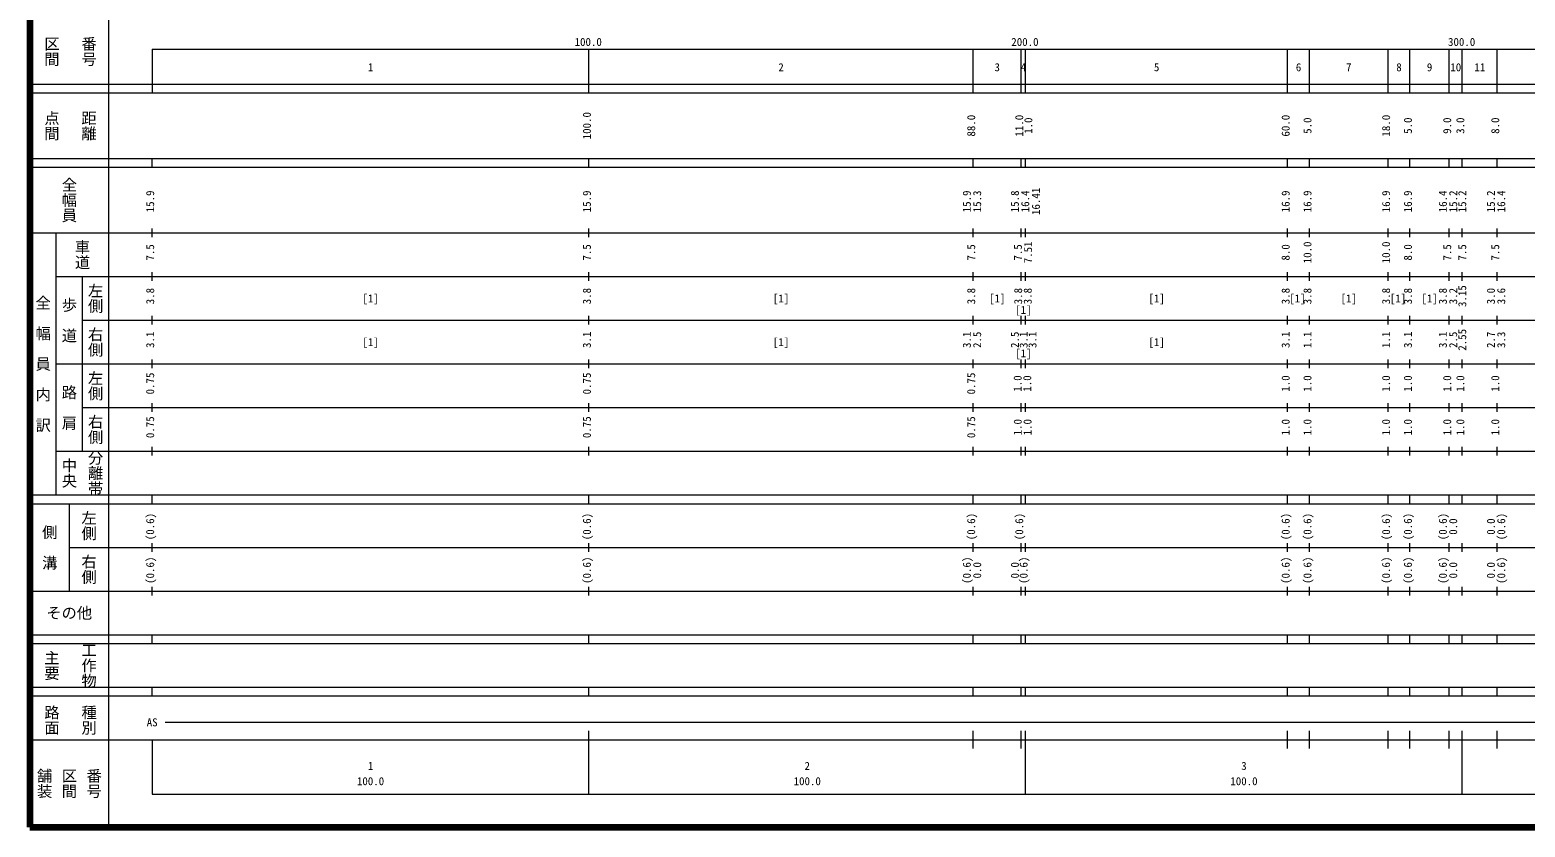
# Model space of a CAD drawing. Units: millimetres on the paper, enlarged 1000 times. Extents: x 40000 to 680000, y 20000 to 380000.
# Drawn here: x 40000 to 382374, y 20000 to 202409 of the extents above; entities that cross this region are included whole.
import ezdxf
from ezdxf.enums import TextEntityAlignment as Align

# ---------------------------------------------------------------- set-up
doc = ezdxf.new("R2010")
doc.units = ezdxf.units.MM
doc.header["$LTSCALE"] = 1000
doc.layers.add('M-TTL', color=2, linetype='Continuous', lineweight=140)
doc.layers.add('M-TTL-BAND', color=7, linetype='Continuous', lineweight=13)
doc.styles.add('@ＭＳ ゴシック', font='')
doc.styles.add('ＭＳ ゴシック', font='')
doc.styles.get('@ＭＳ ゴシック').set_extended_font_data('@MS Gothic')
doc.styles.get('ＭＳ ゴシック').set_extended_font_data('MS Gothic')

msp = doc.modelspace()

# ---------------------------------------------------------------- linework, layer by layer
at = {"layer": 'M-TTL'}
for p, q in [((40000, 380000), (40000, 20000)), ((40000, 20000), (680000, 20000))]:
    msp.add_line(p, q, dxfattribs=at)
at = {"layer": 'M-TTL-BAND'}
for p, q in [((58000, 370000), (58000, 20000)), ((68000, 198000), (579000, 198000)), ((68000, 198000), (68000, 188000)), ((168000, 188000), (168000, 198000)), ((256000, 188000), (256000, 198000)), ((267000, 188000), (267000, 198000)), ((268000, 188000), (268000, 198000)), ((328000, 188000), (328000, 198000)), ((333000, 188000), (333000, 198000)), ((351000, 188000), (351000, 198000)), ((356000, 188000), (356000, 198000)), ((365000, 188000), (365000, 198000)), ((368000, 188000), (368000, 198000)), ((376000, 188000), (376000, 198000)), ((40000, 190000), (579000, 190000)), ((40000, 188000), (579000, 188000)), ((40000, 173000), (579000, 173000)), ((68000, 171000), (68000, 173000)), ((168000, 171000), (168000, 173000)), ((256000, 171000), (256000, 173000)), ((267000, 171000), (267000, 173000)), ((268000, 171000), (268000, 173000)), ((328000, 171000), (328000, 173000)), ((333000, 171000), (333000, 173000)), ((351000, 171000), (351000, 173000)), ((356000, 171000), (356000, 173000)), ((365000, 171000), (365000, 173000)), ((368000, 171000), (368000, 173000)), ((376000, 171000), (376000, 173000)), ((40000, 171000), (579000, 171000)), ((40000, 156000), (579000, 156000)), ((46000, 96000), (46000, 156000)), ((68000, 155000), (68000, 157000)), ((168000, 155000), (168000, 157000)), ((256000, 155000), (256000, 157000)), ((267000, 155000), (267000, 157000)), ((268000, 155000), (268000, 157000)), ((328000, 155000), (328000, 157000)), ((333000, 155000), (333000, 157000)), ((351000, 155000), (351000, 157000)), ((356000, 155000), (356000, 157000)), ((365000, 155000), (365000, 157000)), ((368000, 155000), (368000, 157000)), ((376000, 155000), (376000, 157000)), ((46000, 146000), (579000, 146000)), ((52000, 146000), (52000, 106000)), ((68000, 145000), (68000, 147000)), ((168000, 145000), (168000, 147000)), ((256000, 145000), (256000, 147000)), ((267000, 145000), (267000, 147000)), ((268000, 145000), (268000, 147000)), ((328000, 145000), (328000, 147000)), ((333000, 145000), (333000, 147000)), ((351000, 145000), (351000, 147000)), ((356000, 145000), (356000, 147000)), ((365000, 145000), (365000, 147000)), ((368000, 145000), (368000, 147000)), ((376000, 145000), (376000, 147000)), ((68000, 135000), (68000, 137000)), ((168000, 135000), (168000, 137000)), ((256000, 135000), (256000, 137000)), ((267000, 135000), (267000, 137000)), ((268000, 135000), (268000, 137000)), ((328000, 135000), (328000, 137000)), ((333000, 135000), (333000, 137000)), ((351000, 135000), (351000, 137000)), ((356000, 135000), (356000, 137000)), ((365000, 135000), (365000, 137000)), ((368000, 135000), (368000, 137000)), ((376000, 135000), (376000, 137000)), ((52000, 136000), (579000, 136000)), ((68000, 125000), (68000, 127000)), ((168000, 125000), (168000, 127000)), ((256000, 125000), (256000, 127000)), ((267000, 125000), (267000, 127000)), ((268000, 125000), (268000, 127000)), ((328000, 125000), (328000, 127000)), ((333000, 125000), (333000, 127000)), ((351000, 125000), (351000, 127000)), ((356000, 125000), (356000, 127000)), ((365000, 125000), (365000, 127000)), ((368000, 125000), (368000, 127000)), ((376000, 125000), (376000, 127000)), ((46000, 126000), (579000, 126000)), ((68000, 115000), (68000, 117000)), ((168000, 115000), (168000, 117000)), ((256000, 115000), (256000, 117000)), ((267000, 115000), (267000, 117000)), ((268000, 115000), (268000, 117000)), ((328000, 115000), (328000, 117000)), ((333000, 115000), (333000, 117000)), ((351000, 115000), (351000, 117000)), ((356000, 115000), (356000, 117000)), ((365000, 115000), (365000, 117000)), ((368000, 115000), (368000, 117000)), ((376000, 115000), (376000, 117000)), ((52000, 116000), (579000, 116000)), ((68000, 105000), (68000, 107000)), ((168000, 105000), (168000, 107000)), ((256000, 105000), (256000, 107000)), ((267000, 105000), (267000, 107000)), ((268000, 105000), (268000, 107000)), ((328000, 105000), (328000, 107000)), ((333000, 105000), (333000, 107000)), ((351000, 105000), (351000, 107000)), ((356000, 105000), (356000, 107000)), ((365000, 105000), (365000, 107000)), ((368000, 105000), (368000, 107000)), ((376000, 105000), (376000, 107000)), ((46000, 106000), (579000, 106000)), ((40000, 96000), (579000, 96000)), ((68000, 94000), (68000, 96000)), ((168000, 94000), (168000, 96000)), ((256000, 94000), (256000, 96000)), ((267000, 94000), (267000, 96000)), ((268000, 94000), (268000, 96000)), ((328000, 94000), (328000, 96000)), ((333000, 94000), (333000, 96000)), ((351000, 94000), (351000, 96000)), ((356000, 94000), (356000, 96000)), ((365000, 94000), (365000, 96000)), ((368000, 94000), (368000, 96000)), ((376000, 94000), (376000, 96000)), ((40000, 94000), (579000, 94000)), ((49000, 94000), (49000, 74000)), ((49000, 84000), (579000, 84000)), ((68000, 83000), (68000, 85000)), ((168000, 83000), (168000, 85000)), ((256000, 83000), (256000, 85000)), ((267000, 83000), (267000, 85000)), ((268000, 83000), (268000, 85000)), ((328000, 83000), (328000, 85000)), ((333000, 83000), (333000, 85000)), ((351000, 83000), (351000, 85000)), ((356000, 83000), (356000, 85000)), ((365000, 83000), (365000, 85000)), ((368000, 83000), (368000, 85000)), ((376000, 83000), (376000, 85000)), ((40000, 74000), (579000, 74000)), ((68000, 73000), (68000, 75000)), ((168000, 73000), (168000, 75000)), ((256000, 73000), (256000, 75000)), ((267000, 73000), (267000, 75000)), ((268000, 73000), (268000, 75000)), ((328000, 73000), (328000, 75000)), ((333000, 73000), (333000, 75000)), ((351000, 73000), (351000, 75000)), ((356000, 73000), (356000, 75000)), ((365000, 73000), (365000, 75000)), ((368000, 73000), (368000, 75000)), ((376000, 73000), (376000, 75000)), ((40000, 64000), (579000, 64000)), ((40000, 62000), (579000, 62000)), ((68000, 62000), (68000, 64000)), ((168000, 62000), (168000, 64000)), ((256000, 62000), (256000, 64000)), ((267000, 62000), (267000, 64000)), ((268000, 62000), (268000, 64000)), ((328000, 62000), (328000, 64000)), ((333000, 62000), (333000, 64000)), ((351000, 62000), (351000, 64000)), ((356000, 62000), (356000, 64000)), ((365000, 62000), (365000, 64000)), ((368000, 62000), (368000, 64000)), ((376000, 62000), (376000, 64000)), ((40000, 52000), (579000, 52000)), ((68000, 50000), (68000, 52000)), ((168000, 50000), (168000, 52000)), ((256000, 50000), (256000, 52000)), ((267000, 50000), (267000, 52000)), ((268000, 50000), (268000, 52000)), ((328000, 50000), (328000, 52000)), ((333000, 50000), (333000, 52000)), ((351000, 50000), (351000, 52000)), ((356000, 50000), (356000, 52000)), ((365000, 50000), (365000, 52000)), ((368000, 50000), (368000, 52000)), ((376000, 50000), (376000, 52000)), ((40000, 50000), (579000, 50000)), ((71000, 44000), (565000, 44000)), ((168000, 27500), (168000, 42000)), ((256000, 38000), (256000, 42000)), ((267000, 38000), (267000, 42000)), ((268000, 27500), (268000, 42000)), ((328000, 38000), (328000, 42000)), ((333000, 38000), (333000, 42000)), ((351000, 38000), (351000, 42000)), ((356000, 38000), (356000, 42000)), ((365000, 38000), (365000, 42000)), ((368000, 27500), (368000, 42000)), ((376000, 38000), (376000, 42000)), ((40000, 40000), (579000, 40000)), ((68000, 40000), (68000, 27500)), ((68000, 27500), (579000, 27500))]:
    msp.add_line(p, q, dxfattribs=at)

# ---------------------------------------------------------------- texts
at = {"layer": 'M-TTL-BAND', "style": '@ＭＳ ゴシック'}
for s, p in [('区間', (45000, 197500)), ('番号', (53500, 197500)), ('点間', (45000, 180500)), ('距離', (53500, 180500)), ('全幅員', (49000, 163500)), ('車道', (52000, 151000)), ('左側', (55000, 141000)), ('全\u3000幅\u3000員\u3000内\u3000訳', (43000, 126000)), ('歩\u3000道', (49000, 136000)), ('右側', (55000, 131000)), ('左側', (55000, 121000)), ('路\u3000肩', (49000, 116000)), ('右側', (55000, 111000)), ('中央', (49000, 101000)), ('分離帯', (55000, 101000)), ('側\u3000溝', (44500, 84000)), ('左側', (53500, 89000)), ('右側', (53500, 79000)), ('工作物', (53500, 57000)), ('主要', (45000, 57000)), ('路面', (45000, 44500)), ('種別', (53500, 44500)), ('舗装', (43333, 30000)), ('区間', (49000, 30000)), ('番号', (54667, 30000))]:
    msp.add_text(s, height=2566, rotation=270, dxfattribs=at).set_placement(p, align=Align.MIDDLE_CENTER)
at = {"layer": 'M-TTL-BAND', "style": 'ＭＳ ゴシック'}
for s, p in [('100.0', (167844, 198195)), ('200.0', (267844, 198195)), ('300.0', (367844, 198195)), ('1', (118000, 192405)), ('2', (212000, 192405)), ('3', (261500, 192405)), ('4', (267500, 192405)), ('5', (298000, 192405)), ('6', (330500, 192405)), ('7', (342000, 192405)), ('8', (353500, 192405)), ('9', (360500, 192405)), ('10', (366500, 192405)), ('11', (372000, 192405)), ('[1]', (118000, 139500)), ('[1]', (212000, 139500)), ('[1]', (261500, 139500)), ('[1]', (298000, 139500)), ('[1]', (330244, 139500)), ('[1]', (342000, 139500)), ('[1]', (353266, 139500)), ('[1]', (360500, 139500)), ('[1]', (267500, 136879)), ('[1]', (118000, 129500)), ('[1]', (212000, 129500)), ('[1]', (298000, 129500)), ('[1]', (267500, 126943)), ('AS', (68000, 42500)), ('1', (118000, 32523)), ('2', (218000, 32523)), ('3', (318000, 32523)), ('100.0', (118000, 29033)), ('100.0', (218000, 29033)), ('100.0', (318000, 29033))]:
    msp.add_text(s, height=1833, dxfattribs=at).set_placement(p, align=Align.BOTTOM_CENTER)
for s, p in [('100.0', (169000, 180500)), ('88.0', (257000, 180500)), ('11.0', (268000, 180500)), ('1.0', (270082, 180500)), ('60.0', (329000, 180500)), ('5.0', (334000, 180500)), ('18.0', (352000, 180500)), ('5.0', (357000, 180500)), ('9.0', (366000, 180500)), ('3.0', (369000, 180500)), ('8.0', (377000, 180500)), ('15.9', (69000, 163174)), ('15.9', (169000, 163174)), ('15.9', (256000, 163174)), ('15.3', (258370, 163174)), ('15.8', (267000, 163174)), ('16.4', (269370, 163174)), ('16.41', (271818, 163174)), ('16.9', (329000, 163174)), ('16.9', (334000, 163174)), ('16.9', (352000, 163174)), ('16.9', (357000, 163174)), ('16.4', (365000, 163174)), ('15.2', (367370, 163174)), ('15.2', (369444, 163174)), ('15.2', (376000, 163174)), ('16.4', (378370, 163174)), ('7.5', (69000, 151500)), ('7.5', (169000, 151500)), ('7.5', (257000, 151500)), ('7.5', (267691, 151500)), ('7.51', (270021, 151500)), ('8.0', (329000, 151500)), ('10.0', (334000, 151500)), ('10.0', (352000, 151500)), ('8.0', (357000, 151500)), ('7.5', (366000, 151500)), ('7.5', (369444, 151500)), ('7.5', (377000, 151500)), ('3.15', (369444, 141500)), ('3.8', (69000, 141500)), ('3.8', (169000, 141500)), ('3.8', (257000, 141500)), ('3.8', (267752, 141500)), ('3.8', (269941, 141500)), ('3.8', (329000, 141500)), ('3.8', (334000, 141500)), ('3.8', (352000, 141500)), ('3.8', (357000, 141500)), ('3.8', (365000, 141500)), ('3.2', (367370, 141500)), ('3.0', (376000, 141500)), ('3.6', (378370, 141500)), ('2.55', (369444, 131500)), ('3.1', (69000, 131500)), ('3.1', (169000, 131500)), ('3.1', (256000, 131500)), ('2.5', (258370, 131500)), ('2.5', (267000, 131500)), ('3.1', (269000, 131500)), ('3.1', (271033, 131500)), ('3.1', (329000, 131500)), ('1.1', (334000, 131500)), ('1.1', (352000, 131500)), ('3.1', (357000, 131500)), ('3.1', (365000, 131500)), ('2.5', (367370, 131500)), ('2.7', (376000, 131500)), ('3.3', (378370, 131500)), ('0.75', (69000, 121500)), ('0.75', (169000, 121500)), ('0.75', (257000, 121500)), ('1.0', (267631, 121500)), ('1.0', (269830, 121500)), ('1.0', (329000, 121500)), ('1.0', (334000, 121500)), ('1.0', (352000, 121500)), ('1.0', (357000, 121500)), ('1.0', (366000, 121500)), ('1.0', (369000, 121500)), ('1.0', (377000, 121500)), ('0.75', (69000, 111500)), ('0.75', (169000, 111500)), ('0.75', (257000, 111500)), ('1.0', (267655, 111500)), ('1.0', (269906, 111500)), ('1.0', (329000, 111500)), ('1.0', (334000, 111500)), ('1.0', (352000, 111500)), ('1.0', (357000, 111500)), ('1.0', (366000, 111500)), ('1.0', (369000, 111500)), ('1.0', (377000, 111500)), ('(0.6)', (69000, 88764)), ('(0.6)', (169000, 88764)), ('(0.6)', (257000, 88764)), ('(0.6)', (268000, 88764)), ('(0.6)', (329000, 88764)), ('(0.6)', (334000, 88764)), ('(0.6)', (352000, 88764)), ('(0.6)', (357000, 88764)), ('(0.6)', (365000, 88764)), ('0.0', (367370, 88764)), ('0.0', (376000, 88764)), ('(0.6)', (378370, 88764)), ('(0.6)', (69000, 78764)), ('(0.6)', (169000, 78764)), ('(0.6)', (256000, 78764)), ('0.0', (258370, 78764)), ('0.0', (267000, 78764)), ('(0.6)', (269000, 78764)), ('(0.6)', (329000, 78764)), ('(0.6)', (334000, 78764)), ('(0.6)', (352000, 78764)), ('(0.6)', (357000, 78764)), ('(0.6)', (365000, 78764)), ('0.0', (367370, 78764)), ('0.0', (376000, 78764)), ('(0.6)', (378370, 78764))]:
    msp.add_text(s, height=1833, rotation=90, dxfattribs=at).set_placement(p, align=Align.BOTTOM_CENTER)
msp.add_text('その他', height=2566, dxfattribs=at).set_placement((49000, 69000), align=Align.MIDDLE_CENTER)

doc.saveas('drawing.dxf')
